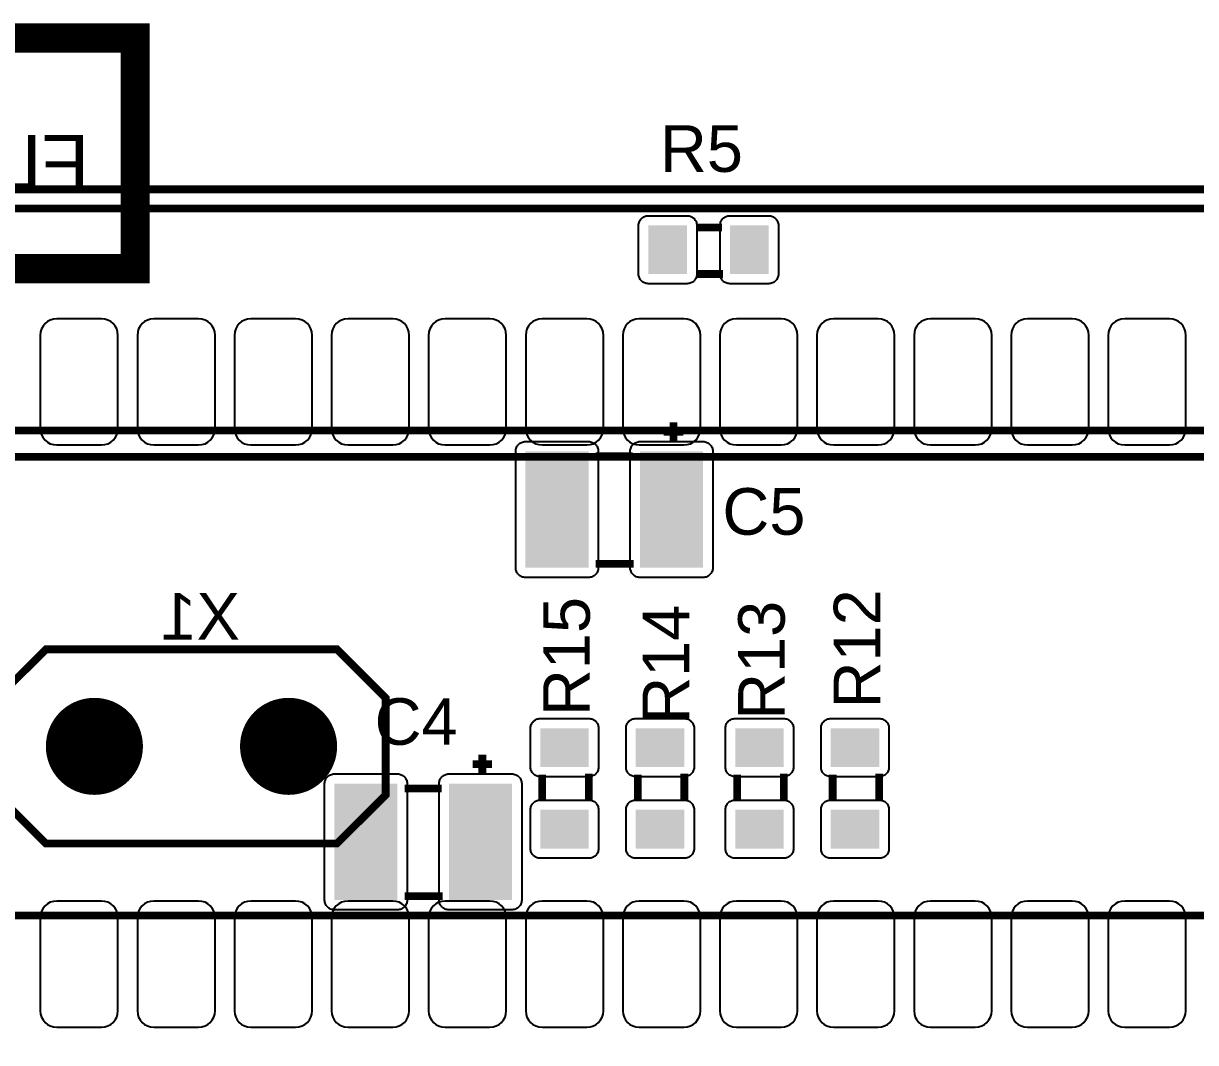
# Model space of a CAD drawing. Header units: inches. Extents: x -2.86 to 2.86, y -1.73 to 1.73.
# Drawn here: x 0.386 to 1.593, y -0.559 to 0.491 of the extents above; entities that cross this region are included whole.
import ezdxf

# ---------------------------------------------------------------- set-up
doc = ezdxf.new("R2010")
doc.units = ezdxf.units.IN
doc.layers.get('0').update_dxf_attribs({"linetype": 'CONTINUOUS'})

# ---------------------------------------------------------------- blocks, each defined once
blk = doc.blocks.new('RPAD')
blk.add_trace([(-0.5, -0.5), (-0.5, 0.5), (0.5, -0.5), (0.5, 0.5)])
blk = doc.blocks.new('EPAD')
at = {"const_width": 0.5}
blk.add_lwpolyline([(-0.25, 0, 1), (0.25, 0, 1)], format="xyb", close=True, dxfattribs=at)

msp = doc.modelspace()

# ---------------------------------------------------------------- linework, layer by layer
for points, const_width in [([(-0.368409, 0.238724), (0.50074, 0.238724), (0.50074, 0.476496), (-0.368409, 0.476496), (-0.368409, 0.238724)], 0.03), ([(-0.368409, 0.238724), (0.50074, 0.238724), (0.50074, 0.476496), (-0.368409, 0.476496), (-0.368409, 0.238724)], 0.03), ([(-0.368409, 0.238724), (0.50074, 0.238724), (0.50074, 0.476496), (-0.368409, 0.476496), (-0.368409, 0.238724)], 0.03), ([(-1.089376, 0.300789), (-1.109061, 0.320474), (2.670466, 0.320474)], 0.008), ([(-1.089376, 0.300789), (-1.109061, 0.320474), (2.670466, 0.320474)], 0.008), ([(-1.089376, 0.300789), (-1.109061, 0.320474), (2.670466, 0.320474)], 0.008), ([(-1.089376, -1.234644), (-1.089376, 0.300789), (2.650781, 0.300789)], 0.008), ([(-1.089376, -1.234644), (-1.089376, 0.300789), (2.650781, 0.300789)], 0.008), ([(-1.089376, -1.234644), (-1.089376, 0.300789), (2.650781, 0.300789)], 0.008), ([(1.078213, 0.281268), (1.105213, 0.281268)], 0.008), ([(1.078213, 0.281268), (1.105213, 0.281268)], 0.008), ([(1.078213, 0.281268), (1.105213, 0.281268)], 0.008), ([(1.078213, 0.233268), (1.106213, 0.233268)], 0.008), ([(1.078213, 0.233268), (1.106213, 0.233268)], 0.008), ([(1.078213, 0.233268), (1.106213, 0.233268)], 0.008), ([(1.05515, 0.060551), (1.05515, 0.080551)], 0.008), ([(1.05515, 0.060551), (1.05515, 0.080551)], 0.008), ([(1.05515, 0.060551), (1.05515, 0.080551)], 0.008), ([(1.892913, 0.072047), (-0.107087, 0.072047)], 0.008), ([(1.892913, 0.072047), (-0.107087, 0.072047)], 0.008), ([(1.892913, 0.072047), (-0.107087, 0.072047)], 0.008), ([(1.04515, 0.070551), (1.06515, 0.070551)], 0.008), ([(1.04515, 0.070551), (1.06515, 0.070551)], 0.008), ([(1.04515, 0.070551), (1.06515, 0.070551)], 0.008), ([(-0.715361, 0.044883), (2.276765, 0.044883)], 0.008), ([(-0.715361, 0.044883), (2.276765, 0.044883)], 0.008), ([(-0.715361, 0.044883), (2.276765, 0.044883)], 0.008), ([(0.97515, 0.045551), (1.01315, 0.045551)], 0.008), ([(0.97515, 0.045551), (1.01315, 0.045551)], 0.008), ([(0.97515, 0.045551), (1.01315, 0.045551)], 0.008), ([(0.97515, -0.065449), (1.01415, -0.065449)], 0.008), ([(0.97515, -0.065449), (1.01415, -0.065449)], 0.008), ([(0.97515, -0.065449), (1.01415, -0.065449)], 0.008), ([(0.708661, -0.153543), (0.408661, -0.153543), (0.358661, -0.203543), (0.358661, -0.303543), (0.408661, -0.353543), (0.708661, -0.353543), (0.758661, -0.303543), (0.758661, -0.203543), (0.708661, -0.153543)], 0.008), ([(0.708661, -0.153543), (0.408661, -0.153543), (0.358661, -0.203543), (0.358661, -0.303543), (0.408661, -0.353543), (0.708661, -0.353543), (0.758661, -0.303543), (0.758661, -0.203543), (0.708661, -0.153543)], 0.008), ([(0.708661, -0.153543), (0.408661, -0.153543), (0.358661, -0.203543), (0.358661, -0.303543), (0.408661, -0.353543), (0.708661, -0.353543), (0.758661, -0.303543), (0.758661, -0.203543), (0.708661, -0.153543)], 0.008), ([(0.858299, -0.281969), (0.858299, -0.261969)], 0.008), ([(0.858299, -0.281969), (0.858299, -0.261969)], 0.008), ([(0.858299, -0.281969), (0.858299, -0.261969)], 0.008), ([(0.848299, -0.271969), (0.868299, -0.271969)], 0.008), ([(0.848299, -0.271969), (0.868299, -0.271969)], 0.008), ([(0.848299, -0.271969), (0.868299, -0.271969)], 0.008), ([(0.919913, -0.30985), (0.919913, -0.28285)], 0.008), ([(0.919913, -0.30985), (0.919913, -0.28285)], 0.008), ([(0.919913, -0.30985), (0.919913, -0.28285)], 0.008), ([(0.967913, -0.30985), (0.967913, -0.28185)], 0.008), ([(0.967913, -0.30985), (0.967913, -0.28185)], 0.008), ([(0.967913, -0.30985), (0.967913, -0.28185)], 0.008), ([(1.018339, -0.30985), (1.018339, -0.28285)], 0.008), ([(1.018339, -0.30985), (1.018339, -0.28285)], 0.008), ([(1.018339, -0.30985), (1.018339, -0.28285)], 0.008), ([(1.066339, -0.30985), (1.066339, -0.28185)], 0.008), ([(1.066339, -0.30985), (1.066339, -0.28185)], 0.008), ([(1.066339, -0.30985), (1.066339, -0.28185)], 0.008), ([(1.120701, -0.30985), (1.120701, -0.28285)], 0.008), ([(1.120701, -0.30985), (1.120701, -0.28285)], 0.008), ([(1.120701, -0.30985), (1.120701, -0.28285)], 0.008), ([(1.168701, -0.30985), (1.168701, -0.28185)], 0.008), ([(1.168701, -0.30985), (1.168701, -0.28185)], 0.008), ([(1.168701, -0.30985), (1.168701, -0.28185)], 0.008), ([(1.219126, -0.30985), (1.219126, -0.28285)], 0.008), ([(1.219126, -0.30985), (1.219126, -0.28285)], 0.008), ([(1.219126, -0.30985), (1.219126, -0.28285)], 0.008), ([(1.267126, -0.30985), (1.267126, -0.28185)], 0.008), ([(1.267126, -0.30985), (1.267126, -0.28185)], 0.008), ([(1.267126, -0.30985), (1.267126, -0.28185)], 0.008), ([(0.778299, -0.296969), (0.816299, -0.296969)], 0.008), ([(0.778299, -0.296969), (0.816299, -0.296969)], 0.008), ([(0.778299, -0.296969), (0.816299, -0.296969)], 0.008), ([(0.778299, -0.407969), (0.817299, -0.407969)], 0.008), ([(0.778299, -0.407969), (0.817299, -0.407969)], 0.008), ([(0.778299, -0.407969), (0.817299, -0.407969)], 0.008), ([(1.892913, -0.427953), (-0.107087, -0.427953)], 0.008), ([(1.892913, -0.427953), (-0.107087, -0.427953)], 0.008), ([(1.892913, -0.427953), (-0.107087, -0.427953)], 0.008)]:
    msp.add_lwpolyline(points, dxfattribs=dict(const_width=const_width))
for points in [[(1.029213, 0.293268), (1.069213, 0.293268), (1.070252, 0.293217), (1.071257, 0.293069), (1.072224, 0.292827), (1.073148, 0.292496), (1.074024, 0.292081), (1.074848, 0.291587), (1.075616, 0.291017), (1.076322, 0.290377), (1.076962, 0.289671), (1.077531, 0.288904), (1.078026, 0.28808), (1.078441, 0.287203), (1.078772, 0.286279), (1.079014, 0.285312), (1.079162, 0.284307), (1.079213, 0.283268), (1.079213, 0.233268), (1.079162, 0.232228), (1.079014, 0.231223), (1.078772, 0.230256), (1.078441, 0.229332), (1.078026, 0.228456), (1.077531, 0.227632), (1.076962, 0.226865), (1.076322, 0.226158), (1.075616, 0.225518), (1.074848, 0.224949), (1.074024, 0.224454), (1.073148, 0.224039), (1.072224, 0.223709), (1.071257, 0.223467), (1.070252, 0.223318), (1.069213, 0.223268), (1.029213, 0.223268), (1.028173, 0.223318), (1.027168, 0.223467), (1.026201, 0.223709), (1.025277, 0.224039), (1.024401, 0.224454), (1.023577, 0.224949), (1.022809, 0.225518), (1.022103, 0.226158), (1.021463, 0.226865), (1.020894, 0.227632), (1.020399, 0.228456), (1.019984, 0.229332), (1.019654, 0.230256), (1.019411, 0.231223), (1.019263, 0.232228), (1.019213, 0.233268), (1.019213, 0.283268), (1.019263, 0.284307), (1.019411, 0.285312), (1.019654, 0.286279), (1.019984, 0.287203), (1.020399, 0.28808), (1.020894, 0.288904), (1.021463, 0.289671), (1.022103, 0.290377), (1.022809, 0.291017), (1.023577, 0.291587), (1.024401, 0.292081), (1.025277, 0.292496), (1.026201, 0.292827), (1.027168, 0.293069), (1.028173, 0.293217), (1.029213, 0.293268)], [(1.113213, 0.293268), (1.153213, 0.293268), (1.154252, 0.293217), (1.155257, 0.293069), (1.156224, 0.292827), (1.157148, 0.292496), (1.158024, 0.292081), (1.158848, 0.291587), (1.159616, 0.291017), (1.160322, 0.290377), (1.160962, 0.289671), (1.161531, 0.288904), (1.162026, 0.28808), (1.162441, 0.287203), (1.162772, 0.286279), (1.163014, 0.285312), (1.163162, 0.284307), (1.163213, 0.283268), (1.163213, 0.233268), (1.163162, 0.232228), (1.163014, 0.231223), (1.162772, 0.230256), (1.162441, 0.229332), (1.162026, 0.228456), (1.161531, 0.227632), (1.160962, 0.226865), (1.160322, 0.226158), (1.159616, 0.225518), (1.158848, 0.224949), (1.158024, 0.224454), (1.157148, 0.224039), (1.156224, 0.223709), (1.155257, 0.223467), (1.154252, 0.223318), (1.153213, 0.223268), (1.113213, 0.223268), (1.112173, 0.223318), (1.111168, 0.223467), (1.110201, 0.223709), (1.109277, 0.224039), (1.108401, 0.224454), (1.107577, 0.224949), (1.106809, 0.225518), (1.106103, 0.226158), (1.105463, 0.226865), (1.104894, 0.227632), (1.104399, 0.228456), (1.103984, 0.229332), (1.103654, 0.230256), (1.103411, 0.231223), (1.103263, 0.232228), (1.103213, 0.233268), (1.103213, 0.283268), (1.103263, 0.284307), (1.103411, 0.285312), (1.103654, 0.286279), (1.103984, 0.287203), (1.104399, 0.28808), (1.104894, 0.288904), (1.105463, 0.289671), (1.106103, 0.290377), (1.106809, 0.291017), (1.107577, 0.291587), (1.108401, 0.292081), (1.109277, 0.292496), (1.110201, 0.292827), (1.111168, 0.293069), (1.112173, 0.293217), (1.113213, 0.293268)], [(0.419913, 0.057047), (0.465913, 0.057047), (0.469389, 0.057385), (0.472604, 0.058359), (0.475494, 0.059905), (0.477999, 0.061961), (0.480056, 0.064466), (0.481602, 0.067357), (0.482575, 0.070571), (0.482913, 0.074047), (0.482913, 0.170047), (0.482575, 0.173523), (0.481602, 0.176737), (0.480056, 0.179628), (0.477999, 0.182133), (0.475494, 0.18419), (0.472604, 0.185736), (0.469389, 0.186709), (0.465913, 0.187047), (0.419913, 0.187047), (0.416437, 0.186709), (0.413223, 0.185736), (0.410332, 0.18419), (0.407828, 0.182133), (0.405771, 0.179628), (0.404225, 0.176737), (0.403252, 0.173523), (0.402913, 0.170047), (0.402913, 0.074047), (0.403252, 0.070571), (0.404225, 0.067357), (0.405771, 0.064466), (0.407828, 0.061961), (0.410332, 0.059905), (0.413223, 0.058359), (0.416437, 0.057385), (0.419913, 0.057047)], [(0.519913, 0.057047), (0.565913, 0.057047), (0.569389, 0.057385), (0.572604, 0.058359), (0.575494, 0.059905), (0.577999, 0.061961), (0.580056, 0.064466), (0.581602, 0.067357), (0.582575, 0.070571), (0.582913, 0.074047), (0.582913, 0.170047), (0.582575, 0.173523), (0.581602, 0.176737), (0.580056, 0.179628), (0.577999, 0.182133), (0.575494, 0.18419), (0.572604, 0.185736), (0.569389, 0.186709), (0.565913, 0.187047), (0.519913, 0.187047), (0.516437, 0.186709), (0.513223, 0.185736), (0.510332, 0.18419), (0.507828, 0.182133), (0.505771, 0.179628), (0.504225, 0.176737), (0.503252, 0.173523), (0.502913, 0.170047), (0.502913, 0.074047), (0.503252, 0.070571), (0.504225, 0.067357), (0.505771, 0.064466), (0.507828, 0.061961), (0.510332, 0.059905), (0.513223, 0.058359), (0.516437, 0.057385), (0.519913, 0.057047)], [(0.619913, 0.057047), (0.665913, 0.057047), (0.669389, 0.057385), (0.672604, 0.058359), (0.675494, 0.059905), (0.677999, 0.061961), (0.680056, 0.064466), (0.681602, 0.067357), (0.682575, 0.070571), (0.682913, 0.074047), (0.682913, 0.170047), (0.682575, 0.173523), (0.681602, 0.176737), (0.680056, 0.179628), (0.677999, 0.182133), (0.675494, 0.18419), (0.672604, 0.185736), (0.669389, 0.186709), (0.665913, 0.187047), (0.619913, 0.187047), (0.616437, 0.186709), (0.613223, 0.185736), (0.610332, 0.18419), (0.607828, 0.182133), (0.605771, 0.179628), (0.604225, 0.176737), (0.603252, 0.173523), (0.602913, 0.170047), (0.602913, 0.074047), (0.603252, 0.070571), (0.604225, 0.067357), (0.605771, 0.064466), (0.607828, 0.061961), (0.610332, 0.059905), (0.613223, 0.058359), (0.616437, 0.057385), (0.619913, 0.057047)], [(0.719913, 0.057047), (0.765913, 0.057047), (0.769389, 0.057385), (0.772604, 0.058359), (0.775494, 0.059905), (0.777999, 0.061961), (0.780056, 0.064466), (0.781602, 0.067357), (0.782575, 0.070571), (0.782913, 0.074047), (0.782913, 0.170047), (0.782575, 0.173523), (0.781602, 0.176737), (0.780056, 0.179628), (0.777999, 0.182133), (0.775494, 0.18419), (0.772604, 0.185736), (0.769389, 0.186709), (0.765913, 0.187047), (0.719913, 0.187047), (0.716437, 0.186709), (0.713223, 0.185736), (0.710332, 0.18419), (0.707828, 0.182133), (0.705771, 0.179628), (0.704225, 0.176737), (0.703252, 0.173523), (0.702913, 0.170047), (0.702913, 0.074047), (0.703252, 0.070571), (0.704225, 0.067357), (0.705771, 0.064466), (0.707828, 0.061961), (0.710332, 0.059905), (0.713223, 0.058359), (0.716437, 0.057385), (0.719913, 0.057047)], [(0.819913, 0.057047), (0.865913, 0.057047), (0.869389, 0.057385), (0.872604, 0.058359), (0.875494, 0.059905), (0.877999, 0.061961), (0.880056, 0.064466), (0.881602, 0.067357), (0.882575, 0.070571), (0.882913, 0.074047), (0.882913, 0.170047), (0.882575, 0.173523), (0.881602, 0.176737), (0.880056, 0.179628), (0.877999, 0.182133), (0.875494, 0.18419), (0.872604, 0.185736), (0.869389, 0.186709), (0.865913, 0.187047), (0.819913, 0.187047), (0.816437, 0.186709), (0.813223, 0.185736), (0.810332, 0.18419), (0.807828, 0.182133), (0.805771, 0.179628), (0.804225, 0.176737), (0.803252, 0.173523), (0.802913, 0.170047), (0.802913, 0.074047), (0.803252, 0.070571), (0.804225, 0.067357), (0.805771, 0.064466), (0.807828, 0.061961), (0.810332, 0.059905), (0.813223, 0.058359), (0.816437, 0.057385), (0.819913, 0.057047)], [(0.919913, 0.057047), (0.965913, 0.057047), (0.969389, 0.057385), (0.972604, 0.058359), (0.975494, 0.059905), (0.977999, 0.061961), (0.980056, 0.064466), (0.981602, 0.067357), (0.982575, 0.070571), (0.982913, 0.074047), (0.982913, 0.170047), (0.982575, 0.173523), (0.981602, 0.176737), (0.980056, 0.179628), (0.977999, 0.182133), (0.975494, 0.18419), (0.972604, 0.185736), (0.969389, 0.186709), (0.965913, 0.187047), (0.919913, 0.187047), (0.916437, 0.186709), (0.913223, 0.185736), (0.910332, 0.18419), (0.907828, 0.182133), (0.905771, 0.179628), (0.904225, 0.176737), (0.903252, 0.173523), (0.902913, 0.170047), (0.902913, 0.074047), (0.903252, 0.070571), (0.904225, 0.067357), (0.905771, 0.064466), (0.907828, 0.061961), (0.910332, 0.059905), (0.913223, 0.058359), (0.916437, 0.057385), (0.919913, 0.057047)], [(1.019913, 0.057047), (1.065913, 0.057047), (1.069389, 0.057385), (1.072604, 0.058359), (1.075494, 0.059905), (1.077999, 0.061961), (1.080056, 0.064466), (1.081602, 0.067357), (1.082575, 0.070571), (1.082913, 0.074047), (1.082913, 0.170047), (1.082575, 0.173523), (1.081602, 0.176737), (1.080056, 0.179628), (1.077999, 0.182133), (1.075494, 0.18419), (1.072604, 0.185736), (1.069389, 0.186709), (1.065913, 0.187047), (1.019913, 0.187047), (1.016437, 0.186709), (1.013223, 0.185736), (1.010332, 0.18419), (1.007828, 0.182133), (1.005771, 0.179628), (1.004225, 0.176737), (1.003252, 0.173523), (1.002913, 0.170047), (1.002913, 0.074047), (1.003252, 0.070571), (1.004225, 0.067357), (1.005771, 0.064466), (1.007828, 0.061961), (1.010332, 0.059905), (1.013223, 0.058359), (1.016437, 0.057385), (1.019913, 0.057047)], [(1.119913, 0.057047), (1.165913, 0.057047), (1.169389, 0.057385), (1.172604, 0.058359), (1.175494, 0.059905), (1.177999, 0.061961), (1.180056, 0.064466), (1.181602, 0.067357), (1.182575, 0.070571), (1.182913, 0.074047), (1.182913, 0.170047), (1.182575, 0.173523), (1.181602, 0.176737), (1.180056, 0.179628), (1.177999, 0.182133), (1.175494, 0.18419), (1.172604, 0.185736), (1.169389, 0.186709), (1.165913, 0.187047), (1.119913, 0.187047), (1.116437, 0.186709), (1.113223, 0.185736), (1.110332, 0.18419), (1.107828, 0.182133), (1.105771, 0.179628), (1.104225, 0.176737), (1.103252, 0.173523), (1.102913, 0.170047), (1.102913, 0.074047), (1.103252, 0.070571), (1.104225, 0.067357), (1.105771, 0.064466), (1.107828, 0.061961), (1.110332, 0.059905), (1.113223, 0.058359), (1.116437, 0.057385), (1.119913, 0.057047)], [(1.219913, 0.057047), (1.265913, 0.057047), (1.269389, 0.057385), (1.272604, 0.058359), (1.275494, 0.059905), (1.277999, 0.061961), (1.280056, 0.064466), (1.281602, 0.067357), (1.282575, 0.070571), (1.282913, 0.074047), (1.282913, 0.170047), (1.282575, 0.173523), (1.281602, 0.176737), (1.280056, 0.179628), (1.277999, 0.182133), (1.275494, 0.18419), (1.272604, 0.185736), (1.269389, 0.186709), (1.265913, 0.187047), (1.219913, 0.187047), (1.216437, 0.186709), (1.213223, 0.185736), (1.210332, 0.18419), (1.207828, 0.182133), (1.205771, 0.179628), (1.204225, 0.176737), (1.203252, 0.173523), (1.202913, 0.170047), (1.202913, 0.074047), (1.203252, 0.070571), (1.204225, 0.067357), (1.205771, 0.064466), (1.207828, 0.061961), (1.210332, 0.059905), (1.213223, 0.058359), (1.216437, 0.057385), (1.219913, 0.057047)], [(1.319913, 0.057047), (1.365913, 0.057047), (1.369389, 0.057385), (1.372604, 0.058359), (1.375494, 0.059905), (1.377999, 0.061961), (1.380056, 0.064466), (1.381602, 0.067357), (1.382575, 0.070571), (1.382913, 0.074047), (1.382913, 0.170047), (1.382575, 0.173523), (1.381602, 0.176737), (1.380056, 0.179628), (1.377999, 0.182133), (1.375494, 0.18419), (1.372604, 0.185736), (1.369389, 0.186709), (1.365913, 0.187047), (1.319913, 0.187047), (1.316437, 0.186709), (1.313223, 0.185736), (1.310332, 0.18419), (1.307828, 0.182133), (1.305771, 0.179628), (1.304225, 0.176737), (1.303252, 0.173523), (1.302913, 0.170047), (1.302913, 0.074047), (1.303252, 0.070571), (1.304225, 0.067357), (1.305771, 0.064466), (1.307828, 0.061961), (1.310332, 0.059905), (1.313223, 0.058359), (1.316437, 0.057385), (1.319913, 0.057047)], [(1.419913, 0.057047), (1.465913, 0.057047), (1.469389, 0.057385), (1.472604, 0.058359), (1.475494, 0.059905), (1.477999, 0.061961), (1.480056, 0.064466), (1.481602, 0.067357), (1.482575, 0.070571), (1.482913, 0.074047), (1.482913, 0.170047), (1.482575, 0.173523), (1.481602, 0.176737), (1.480056, 0.179628), (1.477999, 0.182133), (1.475494, 0.18419), (1.472604, 0.185736), (1.469389, 0.186709), (1.465913, 0.187047), (1.419913, 0.187047), (1.416437, 0.186709), (1.413223, 0.185736), (1.410332, 0.18419), (1.407828, 0.182133), (1.405771, 0.179628), (1.404225, 0.176737), (1.403252, 0.173523), (1.402913, 0.170047), (1.402913, 0.074047), (1.403252, 0.070571), (1.404225, 0.067357), (1.405771, 0.064466), (1.407828, 0.061961), (1.410332, 0.059905), (1.413223, 0.058359), (1.416437, 0.057385), (1.419913, 0.057047)], [(1.519913, 0.057047), (1.565913, 0.057047), (1.569389, 0.057385), (1.572604, 0.058359), (1.575494, 0.059905), (1.577999, 0.061961), (1.580056, 0.064466), (1.581602, 0.067357), (1.582575, 0.070571), (1.582913, 0.074047), (1.582913, 0.170047), (1.582575, 0.173523), (1.581602, 0.176737), (1.580056, 0.179628), (1.577999, 0.182133), (1.575494, 0.18419), (1.572604, 0.185736), (1.569389, 0.186709), (1.565913, 0.187047), (1.519913, 0.187047), (1.516437, 0.186709), (1.513223, 0.185736), (1.510332, 0.18419), (1.507828, 0.182133), (1.505771, 0.179628), (1.504225, 0.176737), (1.503252, 0.173523), (1.502913, 0.170047), (1.502913, 0.074047), (1.503252, 0.070571), (1.504225, 0.067357), (1.505771, 0.064466), (1.507828, 0.061961), (1.510332, 0.059905), (1.513223, 0.058359), (1.516437, 0.057385), (1.519913, 0.057047)], [(0.90265, 0.060551), (0.96765, 0.060551), (0.968689, 0.060501), (0.969694, 0.060352), (0.970661, 0.06011), (0.971585, 0.05978), (0.972461, 0.059365), (0.973285, 0.05887), (0.974053, 0.058301), (0.974759, 0.057661), (0.975399, 0.056954), (0.975969, 0.056187), (0.976463, 0.055363), (0.976878, 0.054487), (0.977209, 0.053563), (0.977451, 0.052596), (0.977599, 0.051591), (0.97765, 0.050551), (0.97765, -0.069449), (0.977599, -0.070488), (0.977451, -0.071493), (0.977209, -0.07246), (0.976878, -0.073384), (0.976463, -0.074261), (0.975969, -0.075085), (0.975399, -0.075852), (0.974759, -0.076558), (0.974053, -0.077198), (0.973285, -0.077768), (0.972461, -0.078263), (0.971585, -0.078677), (0.970661, -0.079008), (0.969694, -0.07925), (0.968689, -0.079398), (0.96765, -0.079449), (0.90265, -0.079449), (0.90161, -0.079398), (0.900605, -0.07925), (0.899638, -0.079008), (0.898714, -0.078677), (0.897838, -0.078263), (0.897014, -0.077768), (0.896246, -0.077198), (0.89554, -0.076558), (0.8949, -0.075852), (0.894331, -0.075085), (0.893836, -0.074261), (0.893421, -0.073384), (0.893091, -0.07246), (0.892848, -0.071493), (0.8927, -0.070488), (0.89265, -0.069449), (0.89265, 0.050551), (0.8927, 0.051591), (0.892848, 0.052596), (0.893091, 0.053563), (0.893421, 0.054487), (0.893836, 0.055363), (0.894331, 0.056187), (0.8949, 0.056954), (0.89554, 0.057661), (0.896246, 0.058301), (0.897014, 0.05887), (0.897838, 0.059365), (0.898714, 0.05978), (0.899638, 0.06011), (0.900605, 0.060352), (0.90161, 0.060501), (0.90265, 0.060551)], [(1.02065, 0.060551), (1.08565, 0.060551), (1.086689, 0.060501), (1.087694, 0.060352), (1.088661, 0.06011), (1.089585, 0.05978), (1.090461, 0.059365), (1.091285, 0.05887), (1.092053, 0.058301), (1.092759, 0.057661), (1.093399, 0.056954), (1.093969, 0.056187), (1.094463, 0.055363), (1.094878, 0.054487), (1.095209, 0.053563), (1.095451, 0.052596), (1.095599, 0.051591), (1.09565, 0.050551), (1.09565, -0.069449), (1.095599, -0.070488), (1.095451, -0.071493), (1.095209, -0.07246), (1.094878, -0.073384), (1.094463, -0.074261), (1.093969, -0.075085), (1.093399, -0.075852), (1.092759, -0.076558), (1.092053, -0.077198), (1.091285, -0.077768), (1.090461, -0.078263), (1.089585, -0.078677), (1.088661, -0.079008), (1.087694, -0.07925), (1.086689, -0.079398), (1.08565, -0.079449), (1.02065, -0.079449), (1.01961, -0.079398), (1.018605, -0.07925), (1.017638, -0.079008), (1.016714, -0.078677), (1.015838, -0.078263), (1.015014, -0.077768), (1.014246, -0.077198), (1.01354, -0.076558), (1.0129, -0.075852), (1.012331, -0.075085), (1.011836, -0.074261), (1.011421, -0.073384), (1.011091, -0.07246), (1.010848, -0.071493), (1.0107, -0.070488), (1.01065, -0.069449), (1.01065, 0.050551), (1.0107, 0.051591), (1.010848, 0.052596), (1.011091, 0.053563), (1.011421, 0.054487), (1.011836, 0.055363), (1.012331, 0.056187), (1.0129, 0.056954), (1.01354, 0.057661), (1.014246, 0.058301), (1.015014, 0.05887), (1.015838, 0.059365), (1.016714, 0.05978), (1.017638, 0.06011), (1.018605, 0.060352), (1.01961, 0.060501), (1.02065, 0.060551)], [(0.907913, -0.27485), (0.907913, -0.23485), (0.907964, -0.233811), (0.908112, -0.232806), (0.908354, -0.231839), (0.908685, -0.230915), (0.9091, -0.230039), (0.909594, -0.229215), (0.910164, -0.228447), (0.910804, -0.227741), (0.91151, -0.227101), (0.912278, -0.226531), (0.913102, -0.226037), (0.913978, -0.225622), (0.914902, -0.225291), (0.915869, -0.225049), (0.916874, -0.224901), (0.917913, -0.22485), (0.967913, -0.22485), (0.968953, -0.224901), (0.969958, -0.225049), (0.970925, -0.225291), (0.971849, -0.225622), (0.972725, -0.226037), (0.973549, -0.226531), (0.974317, -0.227101), (0.975023, -0.227741), (0.975663, -0.228447), (0.976232, -0.229215), (0.976727, -0.230039), (0.977142, -0.230915), (0.977472, -0.231839), (0.977715, -0.232806), (0.977863, -0.233811), (0.977913, -0.23485), (0.977913, -0.27485), (0.977863, -0.27589), (0.977715, -0.276895), (0.977472, -0.277862), (0.977142, -0.278786), (0.976727, -0.279662), (0.976232, -0.280486), (0.975663, -0.281254), (0.975023, -0.28196), (0.974317, -0.2826), (0.973549, -0.283169), (0.972725, -0.283664), (0.971849, -0.284079), (0.970925, -0.284409), (0.969958, -0.284652), (0.968953, -0.2848), (0.967913, -0.28485), (0.917913, -0.28485), (0.916874, -0.2848), (0.915869, -0.284652), (0.914902, -0.284409), (0.913978, -0.284079), (0.913102, -0.283664), (0.912278, -0.283169), (0.91151, -0.2826), (0.910804, -0.28196), (0.910164, -0.281254), (0.909594, -0.280486), (0.9091, -0.279662), (0.908685, -0.278786), (0.908354, -0.277862), (0.908112, -0.276895), (0.907964, -0.27589), (0.907913, -0.27485)], [(1.006339, -0.27485), (1.006339, -0.23485), (1.006389, -0.233811), (1.006537, -0.232806), (1.00678, -0.231839), (1.00711, -0.230915), (1.007525, -0.230039), (1.00802, -0.229215), (1.008589, -0.228447), (1.009229, -0.227741), (1.009935, -0.227101), (1.010703, -0.226531), (1.011527, -0.226037), (1.012403, -0.225622), (1.013327, -0.225291), (1.014294, -0.225049), (1.015299, -0.224901), (1.016339, -0.22485), (1.066339, -0.22485), (1.067378, -0.224901), (1.068383, -0.225049), (1.06935, -0.225291), (1.070274, -0.225622), (1.07115, -0.226037), (1.071974, -0.226531), (1.072742, -0.227101), (1.073448, -0.227741), (1.074088, -0.228447), (1.074657, -0.229215), (1.075152, -0.230039), (1.075567, -0.230915), (1.075898, -0.231839), (1.07614, -0.232806), (1.076288, -0.233811), (1.076339, -0.23485), (1.076339, -0.27485), (1.076288, -0.27589), (1.07614, -0.276895), (1.075898, -0.277862), (1.075567, -0.278786), (1.075152, -0.279662), (1.074657, -0.280486), (1.074088, -0.281254), (1.073448, -0.28196), (1.072742, -0.2826), (1.071974, -0.283169), (1.07115, -0.283664), (1.070274, -0.284079), (1.06935, -0.284409), (1.068383, -0.284652), (1.067378, -0.2848), (1.066339, -0.28485), (1.016339, -0.28485), (1.015299, -0.2848), (1.014294, -0.284652), (1.013327, -0.284409), (1.012403, -0.284079), (1.011527, -0.283664), (1.010703, -0.283169), (1.009935, -0.2826), (1.009229, -0.28196), (1.008589, -0.281254), (1.00802, -0.280486), (1.007525, -0.279662), (1.00711, -0.278786), (1.00678, -0.277862), (1.006537, -0.276895), (1.006389, -0.27589), (1.006339, -0.27485)], [(1.108701, -0.27485), (1.108701, -0.23485), (1.108751, -0.233811), (1.1089, -0.232806), (1.109142, -0.231839), (1.109472, -0.230915), (1.109887, -0.230039), (1.110382, -0.229215), (1.110951, -0.228447), (1.111591, -0.227741), (1.112298, -0.227101), (1.113065, -0.226531), (1.113889, -0.226037), (1.114765, -0.225622), (1.115689, -0.225291), (1.116656, -0.225049), (1.117661, -0.224901), (1.118701, -0.22485), (1.168701, -0.22485), (1.16974, -0.224901), (1.170745, -0.225049), (1.171712, -0.225291), (1.172636, -0.225622), (1.173513, -0.226037), (1.174337, -0.226531), (1.175104, -0.227101), (1.17581, -0.227741), (1.17645, -0.228447), (1.17702, -0.229215), (1.177515, -0.230039), (1.177929, -0.230915), (1.17826, -0.231839), (1.178502, -0.232806), (1.17865, -0.233811), (1.178701, -0.23485), (1.178701, -0.27485), (1.17865, -0.27589), (1.178502, -0.276895), (1.17826, -0.277862), (1.177929, -0.278786), (1.177515, -0.279662), (1.17702, -0.280486), (1.17645, -0.281254), (1.17581, -0.28196), (1.175104, -0.2826), (1.174337, -0.283169), (1.173513, -0.283664), (1.172636, -0.284079), (1.171712, -0.284409), (1.170745, -0.284652), (1.16974, -0.2848), (1.168701, -0.28485), (1.118701, -0.28485), (1.117661, -0.2848), (1.116656, -0.284652), (1.115689, -0.284409), (1.114765, -0.284079), (1.113889, -0.283664), (1.113065, -0.283169), (1.112298, -0.2826), (1.111591, -0.28196), (1.110951, -0.281254), (1.110382, -0.280486), (1.109887, -0.279662), (1.109472, -0.278786), (1.109142, -0.277862), (1.1089, -0.276895), (1.108751, -0.27589), (1.108701, -0.27485)], [(1.207126, -0.27485), (1.207126, -0.23485), (1.207176, -0.233811), (1.207325, -0.232806), (1.207567, -0.231839), (1.207898, -0.230915), (1.208312, -0.230039), (1.208807, -0.229215), (1.209376, -0.228447), (1.210017, -0.227741), (1.210723, -0.227101), (1.21149, -0.226531), (1.212314, -0.226037), (1.213191, -0.225622), (1.214115, -0.225291), (1.215081, -0.225049), (1.216087, -0.224901), (1.217126, -0.22485), (1.267126, -0.22485), (1.268165, -0.224901), (1.26917, -0.225049), (1.270137, -0.225291), (1.271061, -0.225622), (1.271938, -0.226037), (1.272762, -0.226531), (1.273529, -0.227101), (1.274235, -0.227741), (1.274876, -0.228447), (1.275445, -0.229215), (1.27594, -0.230039), (1.276354, -0.230915), (1.276685, -0.231839), (1.276927, -0.232806), (1.277076, -0.233811), (1.277126, -0.23485), (1.277126, -0.27485), (1.277076, -0.27589), (1.276927, -0.276895), (1.276685, -0.277862), (1.276354, -0.278786), (1.27594, -0.279662), (1.275445, -0.280486), (1.274876, -0.281254), (1.274235, -0.28196), (1.273529, -0.2826), (1.272762, -0.283169), (1.271938, -0.283664), (1.271061, -0.284079), (1.270137, -0.284409), (1.26917, -0.284652), (1.268165, -0.2848), (1.267126, -0.28485), (1.217126, -0.28485), (1.216087, -0.2848), (1.215081, -0.284652), (1.214115, -0.284409), (1.213191, -0.284079), (1.212314, -0.283664), (1.21149, -0.283169), (1.210723, -0.2826), (1.210017, -0.28196), (1.209376, -0.281254), (1.208807, -0.280486), (1.208312, -0.279662), (1.207898, -0.278786), (1.207567, -0.277862), (1.207325, -0.276895), (1.207176, -0.27589), (1.207126, -0.27485)], [(0.705799, -0.281969), (0.770799, -0.281969), (0.771839, -0.282019), (0.772844, -0.282167), (0.773811, -0.282409), (0.774735, -0.28274), (0.775611, -0.283155), (0.776435, -0.28365), (0.777203, -0.284219), (0.777909, -0.284859), (0.778549, -0.285565), (0.779118, -0.286333), (0.779613, -0.287157), (0.780028, -0.288033), (0.780358, -0.288957), (0.7806, -0.289924), (0.780749, -0.290929), (0.780799, -0.291969), (0.780799, -0.411969), (0.780749, -0.413008), (0.7806, -0.414013), (0.780358, -0.41498), (0.780028, -0.415904), (0.779613, -0.41678), (0.779118, -0.417604), (0.778549, -0.418372), (0.777909, -0.419078), (0.777203, -0.419718), (0.776435, -0.420287), (0.775611, -0.420782), (0.774735, -0.421197), (0.773811, -0.421528), (0.772844, -0.42177), (0.771839, -0.421918), (0.770799, -0.421969), (0.705799, -0.421969), (0.70476, -0.421918), (0.703755, -0.42177), (0.702788, -0.421528), (0.701864, -0.421197), (0.700987, -0.420782), (0.700163, -0.420287), (0.699396, -0.419718), (0.69869, -0.419078), (0.69805, -0.418372), (0.69748, -0.417604), (0.696986, -0.41678), (0.696571, -0.415904), (0.69624, -0.41498), (0.695998, -0.414013), (0.69585, -0.413008), (0.695799, -0.411969), (0.695799, -0.291969), (0.69585, -0.290929), (0.695998, -0.289924), (0.69624, -0.288957), (0.696571, -0.288033), (0.696986, -0.287157), (0.69748, -0.286333), (0.69805, -0.285565), (0.69869, -0.284859), (0.699396, -0.284219), (0.700163, -0.28365), (0.700987, -0.283155), (0.701864, -0.28274), (0.702788, -0.282409), (0.703755, -0.282167), (0.70476, -0.282019), (0.705799, -0.281969)], [(0.823799, -0.281969), (0.888799, -0.281969), (0.889839, -0.282019), (0.890844, -0.282167), (0.891811, -0.282409), (0.892735, -0.28274), (0.893611, -0.283155), (0.894435, -0.28365), (0.895203, -0.284219), (0.895909, -0.284859), (0.896549, -0.285565), (0.897118, -0.286333), (0.897613, -0.287157), (0.898028, -0.288033), (0.898358, -0.288957), (0.8986, -0.289924), (0.898749, -0.290929), (0.898799, -0.291969), (0.898799, -0.411969), (0.898749, -0.413008), (0.8986, -0.414013), (0.898358, -0.41498), (0.898028, -0.415904), (0.897613, -0.41678), (0.897118, -0.417604), (0.896549, -0.418372), (0.895909, -0.419078), (0.895203, -0.419718), (0.894435, -0.420287), (0.893611, -0.420782), (0.892735, -0.421197), (0.891811, -0.421528), (0.890844, -0.42177), (0.889839, -0.421918), (0.888799, -0.421969), (0.823799, -0.421969), (0.82276, -0.421918), (0.821755, -0.42177), (0.820788, -0.421528), (0.819864, -0.421197), (0.818987, -0.420782), (0.818163, -0.420287), (0.817396, -0.419718), (0.81669, -0.419078), (0.81605, -0.418372), (0.81548, -0.417604), (0.814986, -0.41678), (0.814571, -0.415904), (0.81424, -0.41498), (0.813998, -0.414013), (0.81385, -0.413008), (0.813799, -0.411969), (0.813799, -0.291969), (0.81385, -0.290929), (0.813998, -0.289924), (0.81424, -0.288957), (0.814571, -0.288033), (0.814986, -0.287157), (0.81548, -0.286333), (0.81605, -0.285565), (0.81669, -0.284859), (0.817396, -0.284219), (0.818163, -0.28365), (0.818987, -0.283155), (0.819864, -0.28274), (0.820788, -0.282409), (0.821755, -0.282167), (0.82276, -0.282019), (0.823799, -0.281969)], [(0.907913, -0.35885), (0.907913, -0.31885), (0.907964, -0.317811), (0.908112, -0.316806), (0.908354, -0.315839), (0.908685, -0.314915), (0.9091, -0.314039), (0.909594, -0.313215), (0.910164, -0.312447), (0.910804, -0.311741), (0.91151, -0.311101), (0.912278, -0.310531), (0.913102, -0.310037), (0.913978, -0.309622), (0.914902, -0.309291), (0.915869, -0.309049), (0.916874, -0.308901), (0.917913, -0.30885), (0.967913, -0.30885), (0.968953, -0.308901), (0.969958, -0.309049), (0.970925, -0.309291), (0.971849, -0.309622), (0.972725, -0.310037), (0.973549, -0.310531), (0.974317, -0.311101), (0.975023, -0.311741), (0.975663, -0.312447), (0.976232, -0.313215), (0.976727, -0.314039), (0.977142, -0.314915), (0.977472, -0.315839), (0.977715, -0.316806), (0.977863, -0.317811), (0.977913, -0.31885), (0.977913, -0.35885), (0.977863, -0.35989), (0.977715, -0.360895), (0.977472, -0.361862), (0.977142, -0.362786), (0.976727, -0.363662), (0.976232, -0.364486), (0.975663, -0.365254), (0.975023, -0.36596), (0.974317, -0.3666), (0.973549, -0.367169), (0.972725, -0.367664), (0.971849, -0.368079), (0.970925, -0.368409), (0.969958, -0.368652), (0.968953, -0.3688), (0.967913, -0.36885), (0.917913, -0.36885), (0.916874, -0.3688), (0.915869, -0.368652), (0.914902, -0.368409), (0.913978, -0.368079), (0.913102, -0.367664), (0.912278, -0.367169), (0.91151, -0.3666), (0.910804, -0.36596), (0.910164, -0.365254), (0.909594, -0.364486), (0.9091, -0.363662), (0.908685, -0.362786), (0.908354, -0.361862), (0.908112, -0.360895), (0.907964, -0.35989), (0.907913, -0.35885)], [(1.006339, -0.35885), (1.006339, -0.31885), (1.006389, -0.317811), (1.006537, -0.316806), (1.00678, -0.315839), (1.00711, -0.314915), (1.007525, -0.314039), (1.00802, -0.313215), (1.008589, -0.312447), (1.009229, -0.311741), (1.009935, -0.311101), (1.010703, -0.310531), (1.011527, -0.310037), (1.012403, -0.309622), (1.013327, -0.309291), (1.014294, -0.309049), (1.015299, -0.308901), (1.016339, -0.30885), (1.066339, -0.30885), (1.067378, -0.308901), (1.068383, -0.309049), (1.06935, -0.309291), (1.070274, -0.309622), (1.07115, -0.310037), (1.071974, -0.310531), (1.072742, -0.311101), (1.073448, -0.311741), (1.074088, -0.312447), (1.074657, -0.313215), (1.075152, -0.314039), (1.075567, -0.314915), (1.075898, -0.315839), (1.07614, -0.316806), (1.076288, -0.317811), (1.076339, -0.31885), (1.076339, -0.35885), (1.076288, -0.35989), (1.07614, -0.360895), (1.075898, -0.361862), (1.075567, -0.362786), (1.075152, -0.363662), (1.074657, -0.364486), (1.074088, -0.365254), (1.073448, -0.36596), (1.072742, -0.3666), (1.071974, -0.367169), (1.07115, -0.367664), (1.070274, -0.368079), (1.06935, -0.368409), (1.068383, -0.368652), (1.067378, -0.3688), (1.066339, -0.36885), (1.016339, -0.36885), (1.015299, -0.3688), (1.014294, -0.368652), (1.013327, -0.368409), (1.012403, -0.368079), (1.011527, -0.367664), (1.010703, -0.367169), (1.009935, -0.3666), (1.009229, -0.36596), (1.008589, -0.365254), (1.00802, -0.364486), (1.007525, -0.363662), (1.00711, -0.362786), (1.00678, -0.361862), (1.006537, -0.360895), (1.006389, -0.35989), (1.006339, -0.35885)], [(1.108701, -0.35885), (1.108701, -0.31885), (1.108751, -0.317811), (1.1089, -0.316806), (1.109142, -0.315839), (1.109472, -0.314915), (1.109887, -0.314039), (1.110382, -0.313215), (1.110951, -0.312447), (1.111591, -0.311741), (1.112298, -0.311101), (1.113065, -0.310531), (1.113889, -0.310037), (1.114765, -0.309622), (1.115689, -0.309291), (1.116656, -0.309049), (1.117661, -0.308901), (1.118701, -0.30885), (1.168701, -0.30885), (1.16974, -0.308901), (1.170745, -0.309049), (1.171712, -0.309291), (1.172636, -0.309622), (1.173513, -0.310037), (1.174337, -0.310531), (1.175104, -0.311101), (1.17581, -0.311741), (1.17645, -0.312447), (1.17702, -0.313215), (1.177515, -0.314039), (1.177929, -0.314915), (1.17826, -0.315839), (1.178502, -0.316806), (1.17865, -0.317811), (1.178701, -0.31885), (1.178701, -0.35885), (1.17865, -0.35989), (1.178502, -0.360895), (1.17826, -0.361862), (1.177929, -0.362786), (1.177515, -0.363662), (1.17702, -0.364486), (1.17645, -0.365254), (1.17581, -0.36596), (1.175104, -0.3666), (1.174337, -0.367169), (1.173513, -0.367664), (1.172636, -0.368079), (1.171712, -0.368409), (1.170745, -0.368652), (1.16974, -0.3688), (1.168701, -0.36885), (1.118701, -0.36885), (1.117661, -0.3688), (1.116656, -0.368652), (1.115689, -0.368409), (1.114765, -0.368079), (1.113889, -0.367664), (1.113065, -0.367169), (1.112298, -0.3666), (1.111591, -0.36596), (1.110951, -0.365254), (1.110382, -0.364486), (1.109887, -0.363662), (1.109472, -0.362786), (1.109142, -0.361862), (1.1089, -0.360895), (1.108751, -0.35989), (1.108701, -0.35885)], [(1.207126, -0.35885), (1.207126, -0.31885), (1.207176, -0.317811), (1.207325, -0.316806), (1.207567, -0.315839), (1.207898, -0.314915), (1.208312, -0.314039), (1.208807, -0.313215), (1.209376, -0.312447), (1.210017, -0.311741), (1.210723, -0.311101), (1.21149, -0.310531), (1.212314, -0.310037), (1.213191, -0.309622), (1.214115, -0.309291), (1.215081, -0.309049), (1.216087, -0.308901), (1.217126, -0.30885), (1.267126, -0.30885), (1.268165, -0.308901), (1.26917, -0.309049), (1.270137, -0.309291), (1.271061, -0.309622), (1.271938, -0.310037), (1.272762, -0.310531), (1.273529, -0.311101), (1.274235, -0.311741), (1.274876, -0.312447), (1.275445, -0.313215), (1.27594, -0.314039), (1.276354, -0.314915), (1.276685, -0.315839), (1.276927, -0.316806), (1.277076, -0.317811), (1.277126, -0.31885), (1.277126, -0.35885), (1.277076, -0.35989), (1.276927, -0.360895), (1.276685, -0.361862), (1.276354, -0.362786), (1.27594, -0.363662), (1.275445, -0.364486), (1.274876, -0.365254), (1.274235, -0.36596), (1.273529, -0.3666), (1.272762, -0.367169), (1.271938, -0.367664), (1.271061, -0.368079), (1.270137, -0.368409), (1.26917, -0.368652), (1.268165, -0.3688), (1.267126, -0.36885), (1.217126, -0.36885), (1.216087, -0.3688), (1.215081, -0.368652), (1.214115, -0.368409), (1.213191, -0.368079), (1.212314, -0.367664), (1.21149, -0.367169), (1.210723, -0.3666), (1.210017, -0.36596), (1.209376, -0.365254), (1.208807, -0.364486), (1.208312, -0.363662), (1.207898, -0.362786), (1.207567, -0.361862), (1.207325, -0.360895), (1.207176, -0.35989), (1.207126, -0.35885)], [(0.465913, -0.412953), (0.419913, -0.412953), (0.416437, -0.413291), (0.413223, -0.414264), (0.410332, -0.41581), (0.407828, -0.417867), (0.405771, -0.420372), (0.404225, -0.423263), (0.403252, -0.426477), (0.402913, -0.429953), (0.402913, -0.525953), (0.403252, -0.529429), (0.404225, -0.532643), (0.405771, -0.535534), (0.407828, -0.538039), (0.410332, -0.540095), (0.413223, -0.541641), (0.416437, -0.542615), (0.419913, -0.542953), (0.465913, -0.542953), (0.469389, -0.542615), (0.472604, -0.541641), (0.475494, -0.540095), (0.477999, -0.538039), (0.480056, -0.535534), (0.481602, -0.532643), (0.482575, -0.529429), (0.482913, -0.525953), (0.482913, -0.429953), (0.482575, -0.426477), (0.481602, -0.423263), (0.480056, -0.420372), (0.477999, -0.417867), (0.475494, -0.41581), (0.472604, -0.414264), (0.469389, -0.413291), (0.465913, -0.412953)], [(0.565913, -0.412953), (0.519913, -0.412953), (0.516437, -0.413291), (0.513223, -0.414264), (0.510332, -0.41581), (0.507828, -0.417867), (0.505771, -0.420372), (0.504225, -0.423263), (0.503252, -0.426477), (0.502913, -0.429953), (0.502913, -0.525953), (0.503252, -0.529429), (0.504225, -0.532643), (0.505771, -0.535534), (0.507828, -0.538039), (0.510332, -0.540095), (0.513223, -0.541641), (0.516437, -0.542615), (0.519913, -0.542953), (0.565913, -0.542953), (0.569389, -0.542615), (0.572604, -0.541641), (0.575494, -0.540095), (0.577999, -0.538039), (0.580056, -0.535534), (0.581602, -0.532643), (0.582575, -0.529429), (0.582913, -0.525953), (0.582913, -0.429953), (0.582575, -0.426477), (0.581602, -0.423263), (0.580056, -0.420372), (0.577999, -0.417867), (0.575494, -0.41581), (0.572604, -0.414264), (0.569389, -0.413291), (0.565913, -0.412953)], [(0.665913, -0.412953), (0.619913, -0.412953), (0.616437, -0.413291), (0.613223, -0.414264), (0.610332, -0.41581), (0.607828, -0.417867), (0.605771, -0.420372), (0.604225, -0.423263), (0.603252, -0.426477), (0.602913, -0.429953), (0.602913, -0.525953), (0.603252, -0.529429), (0.604225, -0.532643), (0.605771, -0.535534), (0.607828, -0.538039), (0.610332, -0.540095), (0.613223, -0.541641), (0.616437, -0.542615), (0.619913, -0.542953), (0.665913, -0.542953), (0.669389, -0.542615), (0.672604, -0.541641), (0.675494, -0.540095), (0.677999, -0.538039), (0.680056, -0.535534), (0.681602, -0.532643), (0.682575, -0.529429), (0.682913, -0.525953), (0.682913, -0.429953), (0.682575, -0.426477), (0.681602, -0.423263), (0.680056, -0.420372), (0.677999, -0.417867), (0.675494, -0.41581), (0.672604, -0.414264), (0.669389, -0.413291), (0.665913, -0.412953)], [(0.765913, -0.412953), (0.719913, -0.412953), (0.716437, -0.413291), (0.713223, -0.414264), (0.710332, -0.41581), (0.707828, -0.417867), (0.705771, -0.420372), (0.704225, -0.423263), (0.703252, -0.426477), (0.702913, -0.429953), (0.702913, -0.525953), (0.703252, -0.529429), (0.704225, -0.532643), (0.705771, -0.535534), (0.707828, -0.538039), (0.710332, -0.540095), (0.713223, -0.541641), (0.716437, -0.542615), (0.719913, -0.542953), (0.765913, -0.542953), (0.769389, -0.542615), (0.772604, -0.541641), (0.775494, -0.540095), (0.777999, -0.538039), (0.780056, -0.535534), (0.781602, -0.532643), (0.782575, -0.529429), (0.782913, -0.525953), (0.782913, -0.429953), (0.782575, -0.426477), (0.781602, -0.423263), (0.780056, -0.420372), (0.777999, -0.417867), (0.775494, -0.41581), (0.772604, -0.414264), (0.769389, -0.413291), (0.765913, -0.412953)], [(0.865913, -0.412953), (0.819913, -0.412953), (0.816437, -0.413291), (0.813223, -0.414264), (0.810332, -0.41581), (0.807828, -0.417867), (0.805771, -0.420372), (0.804225, -0.423263), (0.803252, -0.426477), (0.802913, -0.429953), (0.802913, -0.525953), (0.803252, -0.529429), (0.804225, -0.532643), (0.805771, -0.535534), (0.807828, -0.538039), (0.810332, -0.540095), (0.813223, -0.541641), (0.816437, -0.542615), (0.819913, -0.542953), (0.865913, -0.542953), (0.869389, -0.542615), (0.872604, -0.541641), (0.875494, -0.540095), (0.877999, -0.538039), (0.880056, -0.535534), (0.881602, -0.532643), (0.882575, -0.529429), (0.882913, -0.525953), (0.882913, -0.429953), (0.882575, -0.426477), (0.881602, -0.423263), (0.880056, -0.420372), (0.877999, -0.417867), (0.875494, -0.41581), (0.872604, -0.414264), (0.869389, -0.413291), (0.865913, -0.412953)], [(0.965913, -0.412953), (0.919913, -0.412953), (0.916437, -0.413291), (0.913223, -0.414264), (0.910332, -0.41581), (0.907828, -0.417867), (0.905771, -0.420372), (0.904225, -0.423263), (0.903252, -0.426477), (0.902913, -0.429953), (0.902913, -0.525953), (0.903252, -0.529429), (0.904225, -0.532643), (0.905771, -0.535534), (0.907828, -0.538039), (0.910332, -0.540095), (0.913223, -0.541641), (0.916437, -0.542615), (0.919913, -0.542953), (0.965913, -0.542953), (0.969389, -0.542615), (0.972604, -0.541641), (0.975494, -0.540095), (0.977999, -0.538039), (0.980056, -0.535534), (0.981602, -0.532643), (0.982575, -0.529429), (0.982913, -0.525953), (0.982913, -0.429953), (0.982575, -0.426477), (0.981602, -0.423263), (0.980056, -0.420372), (0.977999, -0.417867), (0.975494, -0.41581), (0.972604, -0.414264), (0.969389, -0.413291), (0.965913, -0.412953)], [(1.065913, -0.412953), (1.019913, -0.412953), (1.016437, -0.413291), (1.013223, -0.414264), (1.010332, -0.41581), (1.007828, -0.417867), (1.005771, -0.420372), (1.004225, -0.423263), (1.003252, -0.426477), (1.002913, -0.429953), (1.002913, -0.525953), (1.003252, -0.529429), (1.004225, -0.532643), (1.005771, -0.535534), (1.007828, -0.538039), (1.010332, -0.540095), (1.013223, -0.541641), (1.016437, -0.542615), (1.019913, -0.542953), (1.065913, -0.542953), (1.069389, -0.542615), (1.072604, -0.541641), (1.075494, -0.540095), (1.077999, -0.538039), (1.080056, -0.535534), (1.081602, -0.532643), (1.082575, -0.529429), (1.082913, -0.525953), (1.082913, -0.429953), (1.082575, -0.426477), (1.081602, -0.423263), (1.080056, -0.420372), (1.077999, -0.417867), (1.075494, -0.41581), (1.072604, -0.414264), (1.069389, -0.413291), (1.065913, -0.412953)], [(1.165913, -0.412953), (1.119913, -0.412953), (1.116437, -0.413291), (1.113223, -0.414264), (1.110332, -0.41581), (1.107828, -0.417867), (1.105771, -0.420372), (1.104225, -0.423263), (1.103252, -0.426477), (1.102913, -0.429953), (1.102913, -0.525953), (1.103252, -0.529429), (1.104225, -0.532643), (1.105771, -0.535534), (1.107828, -0.538039), (1.110332, -0.540095), (1.113223, -0.541641), (1.116437, -0.542615), (1.119913, -0.542953), (1.165913, -0.542953), (1.169389, -0.542615), (1.172604, -0.541641), (1.175494, -0.540095), (1.177999, -0.538039), (1.180056, -0.535534), (1.181602, -0.532643), (1.182575, -0.529429), (1.182913, -0.525953), (1.182913, -0.429953), (1.182575, -0.426477), (1.181602, -0.423263), (1.180056, -0.420372), (1.177999, -0.417867), (1.175494, -0.41581), (1.172604, -0.414264), (1.169389, -0.413291), (1.165913, -0.412953)], [(1.265913, -0.412953), (1.219913, -0.412953), (1.216437, -0.413291), (1.213223, -0.414264), (1.210332, -0.41581), (1.207828, -0.417867), (1.205771, -0.420372), (1.204225, -0.423263), (1.203252, -0.426477), (1.202913, -0.429953), (1.202913, -0.525953), (1.203252, -0.529429), (1.204225, -0.532643), (1.205771, -0.535534), (1.207828, -0.538039), (1.210332, -0.540095), (1.213223, -0.541641), (1.216437, -0.542615), (1.219913, -0.542953), (1.265913, -0.542953), (1.269389, -0.542615), (1.272604, -0.541641), (1.275494, -0.540095), (1.277999, -0.538039), (1.280056, -0.535534), (1.281602, -0.532643), (1.282575, -0.529429), (1.282913, -0.525953), (1.282913, -0.429953), (1.282575, -0.426477), (1.281602, -0.423263), (1.280056, -0.420372), (1.277999, -0.417867), (1.275494, -0.41581), (1.272604, -0.414264), (1.269389, -0.413291), (1.265913, -0.412953)], [(1.365913, -0.412953), (1.319913, -0.412953), (1.316437, -0.413291), (1.313223, -0.414264), (1.310332, -0.41581), (1.307828, -0.417867), (1.305771, -0.420372), (1.304225, -0.423263), (1.303252, -0.426477), (1.302913, -0.429953), (1.302913, -0.525953), (1.303252, -0.529429), (1.304225, -0.532643), (1.305771, -0.535534), (1.307828, -0.538039), (1.310332, -0.540095), (1.313223, -0.541641), (1.316437, -0.542615), (1.319913, -0.542953), (1.365913, -0.542953), (1.369389, -0.542615), (1.372604, -0.541641), (1.375494, -0.540095), (1.377999, -0.538039), (1.380056, -0.535534), (1.381602, -0.532643), (1.382575, -0.529429), (1.382913, -0.525953), (1.382913, -0.429953), (1.382575, -0.426477), (1.381602, -0.423263), (1.380056, -0.420372), (1.377999, -0.417867), (1.375494, -0.41581), (1.372604, -0.414264), (1.369389, -0.413291), (1.365913, -0.412953)], [(1.465913, -0.412953), (1.419913, -0.412953), (1.416437, -0.413291), (1.413223, -0.414264), (1.410332, -0.41581), (1.407828, -0.417867), (1.405771, -0.420372), (1.404225, -0.423263), (1.403252, -0.426477), (1.402913, -0.429953), (1.402913, -0.525953), (1.403252, -0.529429), (1.404225, -0.532643), (1.405771, -0.535534), (1.407828, -0.538039), (1.410332, -0.540095), (1.413223, -0.541641), (1.416437, -0.542615), (1.419913, -0.542953), (1.465913, -0.542953), (1.469389, -0.542615), (1.472604, -0.541641), (1.475494, -0.540095), (1.477999, -0.538039), (1.480056, -0.535534), (1.481602, -0.532643), (1.482575, -0.529429), (1.482913, -0.525953), (1.482913, -0.429953), (1.482575, -0.426477), (1.481602, -0.423263), (1.480056, -0.420372), (1.477999, -0.417867), (1.475494, -0.41581), (1.472604, -0.414264), (1.469389, -0.413291), (1.465913, -0.412953)], [(1.565913, -0.412953), (1.519913, -0.412953), (1.516437, -0.413291), (1.513223, -0.414264), (1.510332, -0.41581), (1.507828, -0.417867), (1.505771, -0.420372), (1.504225, -0.423263), (1.503252, -0.426477), (1.502913, -0.429953), (1.502913, -0.525953), (1.503252, -0.529429), (1.504225, -0.532643), (1.505771, -0.535534), (1.507828, -0.538039), (1.510332, -0.540095), (1.513223, -0.541641), (1.516437, -0.542615), (1.519913, -0.542953), (1.565913, -0.542953), (1.569389, -0.542615), (1.572604, -0.541641), (1.575494, -0.540095), (1.577999, -0.538039), (1.580056, -0.535534), (1.581602, -0.532643), (1.582575, -0.529429), (1.582913, -0.525953), (1.582913, -0.429953), (1.582575, -0.426477), (1.581602, -0.423263), (1.580056, -0.420372), (1.577999, -0.417867), (1.575494, -0.41581), (1.572604, -0.414264), (1.569389, -0.413291), (1.565913, -0.412953)]]:
    msp.add_lwpolyline(points, close=True)

# ---------------------------------------------------------------- block references
for name, p, xscale, yscale in [('RPAD', (1.049213, 0.258268), 0.04, 0.05), ('RPAD', (1.133213, 0.258268), 0.04, 0.05), ('RPAD', (0.93515, -0.009449), 0.065, 0.12), ('RPAD', (1.05315, -0.009449), 0.065, 0.12), ('EPAD', (0.458661, -0.253543), 0.1, 0.1), ('EPAD', (0.658661, -0.253543), 0.1, 0.1), ('RPAD', (0.738299, -0.351968), 0.065, 0.12), ('RPAD', (0.856299, -0.351968), 0.065, 0.12)]:
    msp.add_blockref(name, p, dxfattribs=dict(xscale=xscale, yscale=yscale))
at = {"xscale": 0.04, "yscale": 0.05, "rotation": 90}
for p in [(0.942913, -0.25485), (1.041339, -0.25485), (1.143701, -0.25485), (1.242126, -0.25485), (0.942913, -0.33885), (1.041339, -0.33885), (1.143701, -0.33885), (1.242126, -0.33885)]:
    msp.add_blockref('RPAD', p, dxfattribs=at)

# ---------------------------------------------------------------- texts
at = {"width": 1.041667}
for s, p in [('R5', (1.041213, 0.338512)), ('R5', (1.041213, 0.338512)), ('R5', (1.041213, 0.338512)), ('C5', (1.105567, -0.035433)), ('C5', (1.105567, -0.035433)), ('C5', (1.105567, -0.035433)), ('C4', (0.747299, -0.251969)), ('C4', (0.747299, -0.251969)), ('C4', (0.747299, -0.251969))]:
    msp.add_text(s, height=0.048, dxfattribs=at).set_placement(p)
at = {"text_generation_flag": 2}
for s, height, width, p in [('FLUJO LAMINAR', 0.056, 1.071429, (0.453346, 0.320362)), ('FLUJO LAMINAR', 0.056, 1.071429, (0.453346, 0.320362)), ('FLUJO LAMINAR', 0.056, 1.071429, (0.453346, 0.320362)), ('X1', 0.048, 1.041667, (0.608661, -0.143543)), ('X1', 0.048, 1.041667, (0.608661, -0.143543)), ('X1', 0.048, 1.041667, (0.608661, -0.143543))]:
    msp.add_text(s, height=height, dxfattribs=dict(at, width=width)).set_placement(p)
at = {"width": 1.041667}
for s, p in [('R12', (1.268181, -0.21437)), ('R12', (1.268181, -0.21437)), ('R12', (1.268181, -0.21437)), ('R15', (0.968969, -0.222244)), ('R15', (0.968969, -0.222244)), ('R15', (0.968969, -0.222244)), ('R13', (1.169756, -0.226181)), ('R13', (1.169756, -0.226181)), ('R13', (1.169756, -0.226181)), ('R14', (1.071331, -0.230118)), ('R14', (1.071331, -0.230118)), ('R14', (1.071331, -0.230118))]:
    msp.add_text(s, height=0.048, rotation=90, dxfattribs=at).set_placement(p)

doc.saveas('drawing.dxf')
